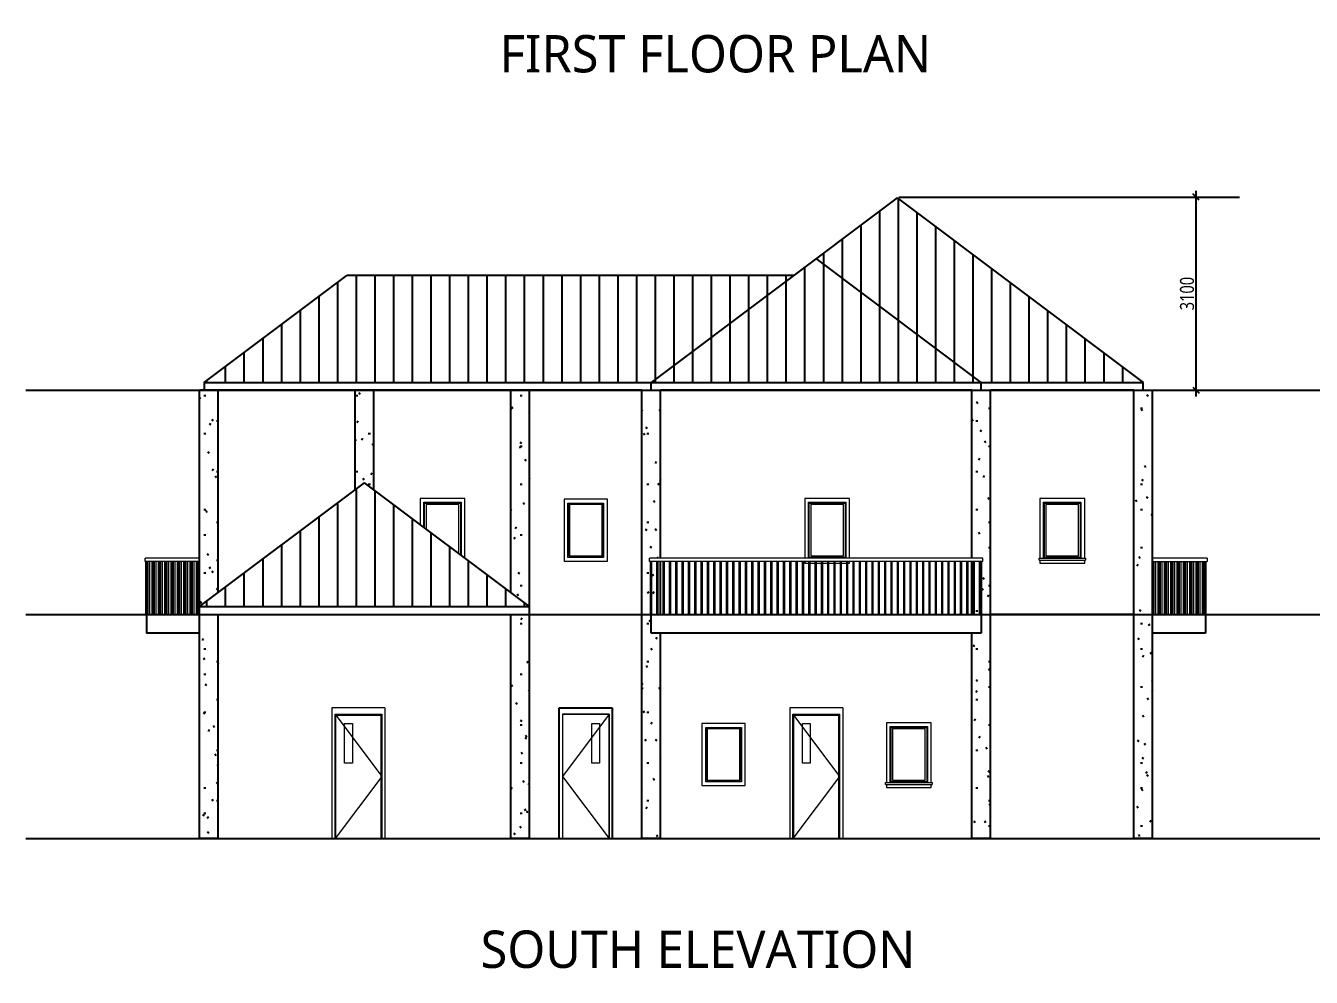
# Model space of a CAD drawing. Header units: millimetres. Extents: x 5566 to 76250, y 4768 to 55588.
# Drawn here: x 33213 to 53850, y 7142 to 22417 of the extents above; entities that cross this region are included whole.
import ezdxf

# ---------------------------------------------------------------- set-up
doc = ezdxf.new("R2010")
doc.units = ezdxf.units.MM
doc.layers.get('0').update_dxf_attribs({"color": 250})
doc.layers.get('Defpoints').update_dxf_attribs({"color": 255})
for name, color, linetype, lineweight in [('A-DOOR', 255, 'Continuous', 15), ('A-DOOR-FRAM', 255, 'Continuous', 18), ('A-FLOR-HRAL', 255, 'Continuous', 9), ('A-GENM', 255, 'Continuous', 9), ('A-GLAZ', 255, 'Continuous', 15)]:
    doc.layers.add(name, color=color, linetype=linetype, lineweight=lineweight)
doc.styles.add('Trebuchet MS_1', font='trebuc.ttf', dxfattribs={"height": 450})
doc.styles.add('Trebuchet MS_4', font='trebuc.ttf', dxfattribs={"width": 0.8, "height": 225})
doc.styles.add('Trebuchet MS_6', font='trebuc.ttf', dxfattribs={"height": 600})
doc.dimstyles.new('Linear_-_2_25mm_Trebuchet_MS', dxfattribs={"dimscale": 304.8, "dimtxt": 231.963954, "dimasz": 0.328084, "dimexe": 0.492126, "dimexo": 0.492126, "dimgap": 0.098425, "dimtad": 1, "dimdec": 0, "dimzin": 0, "dimdsep": 46, "dimtxsty": 'Trebuchet MS_4', "dimblk1": 'OBLIQUE', "dimblk2": 'OBLIQUE', "dimsah": 1, "dimcen": 0.09, "dimdle": 0.328084, "dimazin": 0, "dimtfac": 1, "dimtdec": 4, "dimtix": 1, "dimtmove": 0, "dimatfit": 3, "dimfxl": 1, "dimtvp": 1, "dimtolj": 1, "dimtzin": 0, "dimarcsym": 2})
pattern_1 = [(0, (42775.89, 9367.21), (812.8, 203.2), [33.528, -576.072, 33.528, -576.072, -3251.2]), (0, (42775.89, 9367.21), (812.8, 203.2), [-1219.2, 33.528, -1185.672, 33.528, -576.072, -1422.4]), (0, (42775.89, 9367.21), (812.8, 203.2), [-3048, 33.528, -372.872, 33.528, -982.472]), (120, (43080.69, 9468.81), (-582.3764, 602.3054), [33.528, -576.072, 33.528, -576.072, -3251.2]), (120, (43080.69, 9468.81), (-582.3764, 602.3054), [-1219.2, 33.528, -1185.672, 33.528, -576.072, -1422.4]), (120, (43080.69, 9468.81), (-582.3764, 602.3054), [-3048, 33.528, -372.872, 33.528, -982.472]), (240, (43182.29, 9875.21), (-230.4236, -805.5054), [33.528, -576.072, 33.528, -576.072, -3251.2]), (240, (43182.29, 9875.21), (-230.4236, -805.5054), [-1219.2, 33.528, -1185.672, 33.528, -576.072, -1422.4]), (240, (43182.29, 9875.21), (-230.4236, -805.5054), [-3048, 33.528, -372.872, 33.528, -982.472])]

# ---------------------------------------------------------------- blocks, each defined once
blk = doc.blocks.new('M_Door-Passage-Single-Vision_Lite - 750 x 2000mm-1696654-South - Architectural')
at = {"layer": 'A-DOOR'}
for p, q in [((4006, 2000), (4756, 1000)), ((4158, 1848), (4285, 1848)), ((4158, 1213), (4158, 1848)), ((4285, 1848), (4285, 1213)), ((4285, 1213), (4158, 1213)), ((4756, 1000), (4006, 0)), ((4021, 0), (4740, 0))]:
    blk.add_line(p, q, dxfattribs=at)
at = {"layer": 'A-DOOR-FRAM'}
for p, q in [((4806, 2100), (3956, 2100)), ((3956, 2100), (3956, 0)), ((4806, 2100), (4806, 0)), ((4006, 2000), (4756, 2000)), ((4006, 0), (4006, 2000)), ((4021, 1984), (4740, 1984)), ((4021, 0), (4021, 1984)), ((4740, 1984), (4740, 0)), ((4756, 2000), (4756, 0)), ((3956, 0), (4006, 0)), ((4006, 0), (4021, 0)), ((4756, 0), (4740, 0)), ((4806, 0), (4756, 0))]:
    blk.add_line(p, q, dxfattribs=at)
blk = doc.blocks.new('M_Window-Fixed - 600 x 900mm-1696655-South - Architectural')
at = {"layer": 'A-GLAZ'}
for p, q in [((2625, 1768), (3161, 1768)), ((2625, 932), (2625, 1768)), ((2631, 1762), (2631, 938)), ((3155, 1762), (2631, 1762)), ((3155, 938), (3155, 1762)), ((3161, 1768), (3161, 932)), ((3161, 932), (2625, 932)), ((2631, 938), (3155, 938))]:
    blk.add_line(p, q, dxfattribs=at)
blk = doc.blocks.new('M_Trim-Window-Interior-Flat - Picture Frame-1691733-South - Architectural')
at = {"layer": 'A-GENM'}
for p, q in [((3240, 1847), (2546, 1847)), ((2546, 1847), (2546, 853)), ((2606, 913), (2606, 1787)), ((2606, 1787), (3180, 1787)), ((3180, 1787), (3180, 913)), ((3240, 853), (3240, 1847)), ((2546, 853), (3240, 853)), ((3180, 913), (2606, 913))]:
    blk.add_line(p, q, dxfattribs=at)
blk = doc.blocks.new('M_Window-Fixed - 600 x 900mm-V1-South - Architectural')
at = {"layer": 'A-GLAZ'}
for p, q in [((5568, 1800), (6168, 1800)), ((5568, 900), (5568, 1800)), ((5581, 913), (5581, 1787)), ((5581, 1787), (6155, 1787)), ((6130, 1762), (5606, 1762)), ((5606, 1762), (5606, 938)), ((6130, 938), (6130, 1762)), ((6155, 1787), (6155, 913)), ((6168, 1800), (6168, 900)), ((6168, 900), (5568, 900)), ((6155, 913), (5581, 913)), ((5606, 938), (6130, 938))]:
    blk.add_line(p, q, dxfattribs=at)
blk = doc.blocks.new('M_Trim-Window-Exterior-Flat - with Sill-1691732-South - Architectural')
at = {"layer": 'A-GENM'}
for p, q in [((5508, 1860), (5508, 900)), ((6228, 1860), (5508, 1860)), ((6228, 900), (6228, 1860)), ((5568, 900), (5568, 1800)), ((5568, 1800), (6168, 1800)), ((6168, 1800), (6168, 900)), ((5495, 898), (5495, 900)), ((5495, 900), (6241, 900)), ((5495, 870), (5495, 898)), ((6241, 898), (5495, 898)), ((5495, 870), (6241, 870)), ((5508, 900), (5568, 900)), ((5508, 870), (5508, 820)), ((6168, 900), (6228, 900)), ((6228, 820), (6228, 870)), ((6241, 900), (6241, 898)), ((6241, 898), (6241, 870)), ((5508, 820), (6228, 820))]:
    blk.add_line(p, q, dxfattribs=at)
blk = doc.blocks.new('M_Door-Passage-Single-Vision_Lite - 750 x 2000mm-V2-South - Architectural')
at = {"layer": 'A-DOOR'}
for p, q in [((1056, 2000), (306, 2000)), ((306, 2000), (306, 0)), ((1056, 2000), (306, 1000)), ((1056, 0), (1056, 2000)), ((776, 1213), (776, 1848)), ((776, 1848), (903, 1848)), ((903, 1848), (903, 1213)), ((903, 1213), (776, 1213)), ((306, 1000), (1056, 0)), ((306, 0), (1056, 0))]:
    blk.add_line(p, q, dxfattribs=at)
at = {"layer": 'A-DOOR-FRAM'}
for p, q in [((306, 2000), (306, 0)), ((306, 2000), (1056, 2000)), ((1056, 2000), (1056, 0)), ((306, 0), (256, 0)), ((1056, 0), (1106, 0))]:
    blk.add_line(p, q, dxfattribs=at)
blk = doc.blocks.new('M_Window-Fixed - 600 x 900mm-V3-South - Architectural')
at = {"layer": 'A-GLAZ'}
for p, q in [((4256, 5400), (4856, 5400)), ((4256, 4500), (4256, 5400)), ((4268, 4513), (4268, 5387)), ((4268, 5387), (4843, 5387)), ((4843, 5387), (4843, 4513)), ((4856, 5400), (4856, 4500)), ((4817, 5362), (4294, 5362)), ((4294, 5362), (4294, 4538)), ((4817, 4538), (4817, 5362)), ((4843, 4513), (4268, 4513)), ((4294, 4538), (4817, 4538))]:
    blk.add_line(p, q, dxfattribs=at)
blk = doc.blocks.new('M_Trim-Window-Exterior-Flat - with Sill-V4-South - Architectural')
at = {"layer": 'A-GENM'}
for p, q in [((4196, 5460), (4196, 4500)), ((4916, 5460), (4196, 5460)), ((4256, 4500), (4256, 5400)), ((4256, 5400), (4856, 5400)), ((4856, 5400), (4856, 4500)), ((4916, 4500), (4916, 5460)), ((4196, 4450), (4196, 4420)), ((4196, 4420), (4261, 4420)), ((4281, 4420), (4362, 4420)), ((4382, 4420), (4464, 4420)), ((4484, 4420), (4565, 4420)), ((4585, 4420), (4667, 4420)), ((4687, 4420), (4769, 4420)), ((4789, 4420), (4870, 4420)), ((4890, 4420), (4916, 4420)), ((4916, 4420), (4916, 4450))]:
    blk.add_line(p, q, dxfattribs=at)
blk = doc.blocks.new('M_Window-Fixed - 600 x 900mm-V5-South - Architectural')
at = {"layer": 'A-GLAZ'}
for p, q in [((-1919, 5400), (-1319, 5400)), ((-1919, 5000), (-1919, 5400)), ((-1907, 4990), (-1907, 5387)), ((-1907, 5387), (-1332, 5387)), ((-1332, 5387), (-1332, 4560)), ((-1319, 5400), (-1319, 4550)), ((-1358, 5362), (-1881, 5362)), ((-1881, 5362), (-1881, 4971)), ((-1358, 4579), (-1358, 5362))]:
    blk.add_line(p, q, dxfattribs=at)
blk = doc.blocks.new('M_Trim-Window-Exterior-Flat - with Sill-V6-South - Architectural')
at = {"layer": 'A-GENM'}
for p, q in [((-1979, 5460), (-1979, 5045)), ((-1259, 5460), (-1979, 5460)), ((-1919, 5000), (-1919, 5400)), ((-1919, 5400), (-1319, 5400)), ((-1319, 5400), (-1319, 4550)), ((-1259, 4505), (-1259, 5460)), ((-1253, 4500), (-1247, 4500)), ((-1247, 4498), (-1250, 4498)), ((-1247, 4500), (-1247, 4498)), ((-1247, 4498), (-1247, 4495))]:
    blk.add_line(p, q, dxfattribs=at)
blk = doc.blocks.new('Railing - 20mm-1708141-South - Architectural')
at = {"layer": 'A-FLOR-HRAL'}
for p, q in [((7004, 3600), (7004, 4450)), ((7024, 3600), (7024, 4450)), ((7004, 3600), (7024, 3600))]:
    blk.add_line(p, q, dxfattribs=at)
blk = doc.blocks.new('Railing - 20mm-V7-South - Architectural')
at = {"layer": 'A-FLOR-HRAL'}
for p, q in [((1721, 3600), (1721, 4450)), ((1741, 3600), (1741, 4450)), ((1721, 3600), (1741, 3600))]:
    blk.add_line(p, q, dxfattribs=at)
blk = doc.blocks.new('Railing - Railing-1708273-South - Architectural')
for name, p in [('Railing - 20mm-V7-South - Architectural', (0, 0)), ('Railing - 20mm-1708141-South - Architectural', (-5181.6, 0)), ('Railing - 20mm-1708141-South - Architectural', (-5080, 0)), ('Railing - 20mm-1708141-South - Architectural', (-4978.4, 0)), ('Railing - 20mm-1708141-South - Architectural', (-4876.8, 0)), ('Railing - 20mm-1708141-South - Architectural', (-4775.2, 0)), ('Railing - 20mm-1708141-South - Architectural', (-4673.6, 0)), ('Railing - 20mm-1708141-South - Architectural', (-4572, 0)), ('Railing - 20mm-1708141-South - Architectural', (-4470.4, 0)), ('Railing - 20mm-1708141-South - Architectural', (-4368.8, 0)), ('Railing - 20mm-1708141-South - Architectural', (-4267.2, 0)), ('Railing - 20mm-1708141-South - Architectural', (-4165.6, 0)), ('Railing - 20mm-1708141-South - Architectural', (-4064, 0)), ('Railing - 20mm-1708141-South - Architectural', (-3962.4, 0)), ('Railing - 20mm-1708141-South - Architectural', (-3860.8, 0)), ('Railing - 20mm-1708141-South - Architectural', (-3759.2, 0)), ('Railing - 20mm-1708141-South - Architectural', (-3657.6, 0)), ('Railing - 20mm-1708141-South - Architectural', (-3556, 0)), ('Railing - 20mm-1708141-South - Architectural', (-3454.4, 0)), ('Railing - 20mm-1708141-South - Architectural', (-3352.8, 0)), ('Railing - 20mm-1708141-South - Architectural', (-3251.2, 0)), ('Railing - 20mm-1708141-South - Architectural', (-3149.6, 0)), ('Railing - 20mm-1708141-South - Architectural', (-3048, 0)), ('Railing - 20mm-1708141-South - Architectural', (-2946.4, 0)), ('Railing - 20mm-1708141-South - Architectural', (-2844.8, 0)), ('Railing - 20mm-1708141-South - Architectural', (-2743.2, 0)), ('Railing - 20mm-1708141-South - Architectural', (-2641.6, 0)), ('Railing - 20mm-1708141-South - Architectural', (-2540, 0)), ('Railing - 20mm-1708141-South - Architectural', (-2438.4, 0)), ('Railing - 20mm-1708141-South - Architectural', (-2336.8, 0)), ('Railing - 20mm-1708141-South - Architectural', (-2235.2, 0)), ('Railing - 20mm-1708141-South - Architectural', (-2133.6, 0)), ('Railing - 20mm-1708141-South - Architectural', (-2032, 0)), ('Railing - 20mm-1708141-South - Architectural', (-1930.4, 0)), ('Railing - 20mm-1708141-South - Architectural', (-1828.8, 0)), ('Railing - 20mm-1708141-South - Architectural', (-1727.2, 0)), ('Railing - 20mm-1708141-South - Architectural', (-1625.6, 0)), ('Railing - 20mm-1708141-South - Architectural', (-1524, 0)), ('Railing - 20mm-1708141-South - Architectural', (-1422.4, 0)), ('Railing - 20mm-1708141-South - Architectural', (-1320.8, 0)), ('Railing - 20mm-1708141-South - Architectural', (-1219.2, 0)), ('Railing - 20mm-1708141-South - Architectural', (-1117.6, 0)), ('Railing - 20mm-1708141-South - Architectural', (-1016, 0)), ('Railing - 20mm-1708141-South - Architectural', (-914.4, 0)), ('Railing - 20mm-1708141-South - Architectural', (-812.8, 0)), ('Railing - 20mm-1708141-South - Architectural', (-711.2, 0)), ('Railing - 20mm-1708141-South - Architectural', (-609.6, 0)), ('Railing - 20mm-1708141-South - Architectural', (-508, 0)), ('Railing - 20mm-1708141-South - Architectural', (-406.4, 0)), ('Railing - 20mm-1708141-South - Architectural', (-304.8, 0)), ('Railing - 20mm-1708141-South - Architectural', (-203.2, 0)), ('Railing - 20mm-1708141-South - Architectural', (-101.6, 0)), ('Railing - 20mm-1708141-South - Architectural', (0, 0)), ('Railing - 20mm-1708141-South - Architectural', (16.8, 0))]:
    blk.add_blockref(name, p)
blk = doc.blocks.new('Top Rail Type - Top Rail_Internal_-1708427-South - Architectural')
at = {"layer": 'A-FLOR-HRAL'}
for p, q in [((1706, 4450), (1706, 4500)), ((7056, 4500), (1706, 4500)), ((7056, 4450), (1706, 4450)), ((7056, 4450), (7056, 4500))]:
    blk.add_line(p, q, dxfattribs=at)
blk = doc.blocks.new('Railing - 20mm-V8-South - Architectural')
at = {"layer": 'A-FLOR-HRAL'}
for p, q in [((-6342, 3600), (-6342, 4450)), ((-6322, 4450), (-6322, 3600))]:
    blk.add_line(p, q, dxfattribs=at)
blk = doc.blocks.new('Railing - 20mm-V9-South - Architectural')
at = {"layer": 'A-FLOR-HRAL'}
blk.add_line((-5539, 3600), (-5539, 4450), dxfattribs=at)
blk = doc.blocks.new('Railing - Railing-1708547-South - Architectural')
for name, p in [('Railing - 20mm-V7-South - Architectural', (-8100, 0)), ('Railing - 20mm-V8-South - Architectural', (0, 0)), ('Railing - 20mm-1708141-South - Architectural', (-13281.6, 0)), ('Railing - 20mm-V8-South - Architectural', (101.6, 0)), ('Railing - 20mm-1708141-South - Architectural', (-13180, 0)), ('Railing - 20mm-V8-South - Architectural', (203.2, 0)), ('Railing - 20mm-1708141-South - Architectural', (-13078.4, 0)), ('Railing - 20mm-V8-South - Architectural', (304.8, 0)), ('Railing - 20mm-1708141-South - Architectural', (-12976.8, 0)), ('Railing - 20mm-V8-South - Architectural', (406.4, 0)), ('Railing - 20mm-1708141-South - Architectural', (-12875.2, 0)), ('Railing - 20mm-V8-South - Architectural', (508, 0)), ('Railing - 20mm-1708141-South - Architectural', (-12773.6, 0)), ('Railing - 20mm-V8-South - Architectural', (609.6, 0)), ('Railing - 20mm-1708141-South - Architectural', (-12672, 0)), ('Railing - 20mm-V8-South - Architectural', (711.2, 0)), ('Railing - 20mm-1708141-South - Architectural', (-12570.4, 0)), ('Railing - 20mm-V9-South - Architectural', (0, 0))]:
    blk.add_blockref(name, p)
blk = doc.blocks.new('Top Rail Type - Top Rail_Internal_-1708701-South - Architectural')
at = {"layer": 'A-FLOR-HRAL'}
for p, q in [((-6394, 4450), (-6394, 4500)), ((-5519, 4500), (-6394, 4500)), ((-5519, 4450), (-6394, 4450))]:
    blk.add_line(p, q, dxfattribs=at)
blk = doc.blocks.new('Railing - 20mm-V10-South - Architectural')
at = {"layer": 'A-FLOR-HRAL'}
for p, q in [((10583, 3600), (10583, 4450)), ((10603, 3600), (10603, 4450))]:
    blk.add_line(p, q, dxfattribs=at)
blk = doc.blocks.new('Railing - Railing-1708716-South - Architectural')
for p in [(-711.2, 0), (-609.6, 0), (-508, 0), (-406.4, 0), (-304.8, 0), (-203.2, 0), (-101.6, 0), (0, 0)]:
    blk.add_blockref('Railing - 20mm-V10-South - Architectural', p)
blk = doc.blocks.new('Railing - 20mm-V11-South - Architectural')
at = {"layer": 'A-FLOR-HRAL'}
for p, q in [((9808, 3600), (9808, 4450)), ((9828, 4450), (9828, 3600)), ((9808, 3600), (9828, 3600))]:
    blk.add_line(p, q, dxfattribs=at)
blk = doc.blocks.new('Railing - 20mm-V12-South - Architectural')
at = {"layer": 'A-FLOR-HRAL'}
blk.add_line((10610, 3600), (10610, 4450), dxfattribs=at)
blk = doc.blocks.new('Railing - 20mm-V13-South - Architectural')
at = {"layer": 'A-FLOR-HRAL'}
for p in [(9800, 4450), (9781, 3600)]:
    blk.add_line(p, (9800, 3600), dxfattribs=at)
blk = doc.blocks.new('Railing - Railing-1714159-South - Architectural')
for name, p in [('Railing - 20mm-V13-South - Architectural', (0, 0)), ('Railing - 20mm-V11-South - Architectural', (0, 0)), ('Railing - 20mm-V12-South - Architectural', (-711.2, 0)), ('Railing - 20mm-V11-South - Architectural', (101.6, 0)), ('Railing - 20mm-V12-South - Architectural', (-609.6, 0)), ('Railing - 20mm-V11-South - Architectural', (203.2, 0)), ('Railing - 20mm-V12-South - Architectural', (-508, 0)), ('Railing - 20mm-V11-South - Architectural', (304.8, 0)), ('Railing - 20mm-V12-South - Architectural', (-406.4, 0)), ('Railing - 20mm-V11-South - Architectural', (406.4, 0)), ('Railing - 20mm-V12-South - Architectural', (-304.8, 0)), ('Railing - 20mm-V11-South - Architectural', (508, 0)), ('Railing - 20mm-V12-South - Architectural', (-203.2, 0)), ('Railing - 20mm-V11-South - Architectural', (609.6, 0)), ('Railing - 20mm-V12-South - Architectural', (-101.6, 0)), ('Railing - 20mm-V11-South - Architectural', (711.2, 0)), ('Railing - 20mm-V12-South - Architectural', (0, 0)), ('Railing - 20mm-V7-South - Architectural', (8900, 0))]:
    blk.add_blockref(name, p)
blk = doc.blocks.new('Top Rail Type - Top Rail_Internal_-1714324-South - Architectural')
at = {"layer": 'A-FLOR-HRAL'}
for p, q in [((10656, 4500), (9781, 4500)), ((9781, 4450), (10656, 4450)), ((10656, 4500), (10656, 4450))]:
    blk.add_line(p, q, dxfattribs=at)
blk = doc.blocks.new('_Oblique')
at = {"color": 0, "linetype": 'ByBlock', "lineweight": -2}
blk.add_line((-0.5, -0.5), (0.5, 0.5), dxfattribs=at)
blk = doc.blocks.new('*D460')
at = {"color": 0, "lineweight": -2, "transparency": 16777216}
for p, q in [((52000, 16467), (52000, 19767)), ((52150, 19667), (52150, 19667)), ((52150, 16567), (52150, 16567))]:
    blk.add_line(p, q, dxfattribs=at)
at = {"layer": 'Defpoints', "color": 0, "transparency": 16777216}
for p in [(52000, 19667), (52000, 19667), (52000, 16567)]:
    blk.add_point(p, dxfattribs=at)
at = {"color": 0, "lineweight": -2, "transparency": 16777216, "xscale": 100, "yscale": 100, "zscale": 100}
for p, rotation in [((52000, 19667), 90), ((52000, 16567), 270)]:
    blk.add_blockref('_Oblique', p, dxfattribs=dict(at, rotation=rotation))
at = {"color": 0, "transparency": 16777216, "insert": (51856, 18117), "char_height": 225, "attachment_point": 5, "rotation": 90, "style": 'Trebuchet MS_4'}
blk.add_mtext('\\A1;3100', dxfattribs=at)

msp = doc.modelspace()

# ---------------------------------------------------------------- hatches: boundary and pattern name
at = {"true_color": 0x000000}
h = msp.add_hatch(dxfattribs=at)
h.set_pattern_fill('FP_4', color=18, style=0, pattern_type=2)
h.set_pattern_definition([(90, (41522.42, 16348.44), (-300, 2e-14), [])])
h.paths.add_polyline_path([(48660.90208, 16692.21439), (51152.92292, 16692.21439), (47202.92292, 19654.71439), (45902.92292, 18679.71439), (48552.92292, 16692.21439)])
h = msp.add_hatch(dxfattribs=at)
h.set_pattern_fill('FP_3', color=18, style=0, pattern_type=2)
h.set_pattern_definition([(90, (41522.42, 17788.44), (-300, 2e-14), [])])
h.paths.add_polyline_path([(48552.92292, 16692.21439), (45902.92292, 18679.71439), (43252.92292, 16692.21439), (47953.90629, 16692.21439)])
h = msp.add_hatch(dxfattribs=at)
h.set_pattern_fill('FP_2', color=18, style=0, pattern_type=2)
h.set_pattern_definition([(90, (41522.42, 14128.44), (-300, 2e-14), [])])
h.paths.add_polyline_path([(43252.92292, 16692.21439), (45540.42292, 18407.83939), (38365.42292, 18407.83939), (36077.92292, 16692.21439), (41590.94417, 16692.21439)])
h = msp.add_hatch(dxfattribs=at)
h.set_pattern_fill('FP_1', color=18, style=0, pattern_type=2)
h.set_pattern_definition(pattern_1)
h.paths.add_polyline_path([(36002.92292, 13092.21439), (36302.92292, 13317.21439), (36302.92292, 16567.21439), (36002.92292, 16567.21439), (36002.92292, 13102.48044)])
h = msp.add_hatch(dxfattribs=at)
h.set_pattern_fill('FP_1', color=18, style=0, pattern_type=2)
h.set_pattern_definition(pattern_1)
h.paths.add_polyline_path([(38802.92292, 14967.21439), (38802.92292, 16567.21439), (38502.92292, 16567.21439), (38502.92292, 14967.21439), (38652.92292, 15079.71439), (38762.96101, 14997.18582)])
h = msp.add_hatch(dxfattribs=at)
h.set_pattern_fill('FP_1', color=18, style=0, pattern_type=2)
h.set_pattern_definition(pattern_1)
h.paths.add_polyline_path([(41302.92292, 13092.21439), (41302.92292, 16567.21439), (41002.92292, 16567.21439), (41002.92292, 13317.21439), (41237.44628, 13141.32187)])
h = msp.add_hatch(dxfattribs=at)
h.set_pattern_fill('FP_1', color=18, style=0, pattern_type=2)
h.set_pattern_definition(pattern_1)
h.paths.add_polyline_path([(43402.92292, 9367.21439), (43402.92292, 12667.21439), (43252.92292, 12667.21439), (43252.92292, 12967.21439), (43242.92292, 12967.21439), (43242.92292, 13817.21439), (43227.92292, 13817.21439), (43227.92292, 13867.21439), (43402.92292, 13867.21439), (43402.92292, 16567.21439), (43102.92292, 16567.21439), (43102.92292, 9367.21439)])
h.paths.add_polyline_path([(43262.92292, 12967.21439), (43344.52292, 12967.21439), (43344.52292, 13817.21439), (43262.92292, 13817.21439), (43262.92292, 13102.48044)])
h.paths.add_polyline_path([(43364.52292, 12967.21439), (43402.92292, 12967.21439), (43402.92292, 13817.21439), (43364.52292, 13817.21439), (43364.52292, 12990.28834)])
h = msp.add_hatch(dxfattribs=at)
h.set_pattern_fill('FP_1', color=18, style=0, pattern_type=2)
h.set_pattern_definition(pattern_1)
h.paths.add_polyline_path([(48702.92292, 9367.21439), (48702.92292, 16567.21439), (48402.92292, 16567.21439), (48402.92292, 13867.21439), (48577.92292, 13867.21439), (48577.92292, 13817.21439), (48562.92292, 13817.21439), (48562.92292, 12967.21439), (48552.92292, 12967.21439), (48552.92292, 12667.21439), (48402.92292, 12667.21439), (48402.92292, 9367.21439)])
h.paths.add_polyline_path([(48424.52292, 12967.21439), (48424.52292, 13817.21439), (48402.92292, 13817.21439), (48402.92292, 12967.21439)])
h.paths.add_polyline_path([(48444.52292, 12967.21439), (48526.12292, 12967.21439), (48526.12292, 13817.21439), (48444.52292, 13817.21439), (48444.52292, 12990.28834)])
h = msp.add_hatch(dxfattribs=at)
h.set_pattern_fill('FP_1', color=18, style=0, pattern_type=2)
h.set_pattern_definition(pattern_1)
h.paths.add_polyline_path([(51302.92292, 9367.21439), (51302.92292, 16567.21439), (51002.92292, 16567.21439), (51002.92292, 9367.21439), (51135.38734, 9367.21439)])
h = msp.add_hatch(dxfattribs=at)
h.set_pattern_fill('FP_5', color=18, style=0, pattern_type=2)
h.set_pattern_definition([(90, (41522.42, 14260.44), (-300, 2e-14), [])])
h.paths.add_polyline_path([(36002.92292, 13092.21439), (41302.92292, 13092.21439), (38652.92292, 15079.71439), (36016.61097, 13102.48044)])
h = msp.add_hatch(dxfattribs=at)
h.set_pattern_fill('FP_1', color=18, style=0, pattern_type=2)
h.set_pattern_definition(pattern_1)
h.paths.add_polyline_path([(36288.47574, 9367.21439), (36302.92292, 9367.21439), (36302.92292, 12967.21439), (36002.92292, 12967.21439), (36002.92292, 9367.21439)])
h = msp.add_hatch(dxfattribs=at)
h.set_pattern_fill('FP_1', color=18, style=0, pattern_type=2)
h.set_pattern_definition(pattern_1)
h.paths.add_polyline_path([(41302.92292, 9367.21439), (41302.92292, 12967.21439), (41002.92292, 12967.21439), (41002.92292, 9367.21439)])

# ---------------------------------------------------------------- linework, layer by layer
at = {"color": 18, "true_color": 0x000000}
for p, q in [((47202.92292, 19654.71439), (43252.92292, 16692.21439)), ((47202.92292, 19654.71439), (51152.92292, 16692.21439)), ((47227.92292, 19667.21439), (52700, 19667.21439)), ((48552.92292, 16692.21439), (45902.92292, 18679.71439)), ((36077.92292, 16692.21439), (38365.42292, 18407.83939)), ((45540.42292, 18407.83939), (38365.42292, 18407.83939)), ((33213.18698, 16567.21439), (74486.81302, 16567.21439)), ((36002.92292, 13092.21439), (36002.92292, 16567.21439)), ((36002.92292, 16567.21439), (36302.92292, 16567.21439)), ((41306.73835, 16567.21439), (36006.73835, 16567.21439)), ((36077.92292, 16692.21439), (51152.92292, 16692.21439)), ((36077.92292, 16692.21439), (36077.92292, 16567.21439)), ((36302.92292, 13317.21439), (36302.92292, 16567.21439)), ((38502.92292, 14967.21439), (38502.92292, 16567.21439)), ((38502.92292, 16567.21439), (38802.92292, 16567.21439)), ((38802.92292, 14967.21439), (38802.92292, 16567.21439)), ((41002.92292, 13317.21439), (41002.92292, 16567.21439)), ((41002.92292, 16567.21439), (41302.92292, 16567.21439)), ((41302.92292, 13092.21439), (41302.92292, 16567.21439)), ((43102.92292, 16567.21439), (41306.73835, 16567.21439)), ((43102.92292, 9367.21439), (43102.92292, 16567.21439)), ((43102.92292, 16567.21439), (43402.92292, 16567.21439)), ((43252.92292, 16567.21439), (43252.92292, 16692.21439)), ((48402.92292, 16567.21439), (43402.92292, 16567.21439)), ((43402.92292, 13867.21439), (43402.92292, 16567.21439)), ((48402.92292, 13867.21439), (48402.92292, 16567.21439)), ((48402.92292, 16567.21439), (48702.92292, 16567.21439)), ((48552.92292, 16567.21439), (48552.92292, 16692.21439)), ((51002.92292, 16567.21439), (48702.92292, 16567.21439)), ((48702.92292, 9367.21439), (48702.92292, 16567.21439)), ((51002.92292, 9367.21439), (51002.92292, 16567.21439)), ((51002.92292, 16567.21439), (51302.92292, 16567.21439)), ((51152.92292, 16567.21439), (51152.92292, 16692.21439)), ((51302.92292, 9367.21439), (51302.92292, 16567.21439)), ((36002.92292, 13092.21439), (38652.92292, 15079.71439)), ((41302.92292, 13092.21439), (38652.92292, 15079.71439)), ((43402.92292, 12967.21439), (43402.92292, 13817.21439)), ((48402.92292, 12967.21439), (48402.92292, 13817.21439)), ((36002.92292, 13092.21439), (41302.92292, 13092.21439)), ((36002.92292, 12967.21439), (36002.92292, 13092.21439)), ((41302.92292, 12967.21439), (41302.92292, 13092.21439)), ((33213.18698, 12967.21439), (74486.81302, 12967.21439)), ((35152.92292, 12967.21439), (35152.92292, 12667.21439)), ((35162.92292, 12967.21439), (35244.52292, 12967.21439)), ((35264.52292, 12967.21439), (35346.12292, 12967.21439)), ((35366.12292, 12967.21439), (35447.72292, 12967.21439)), ((35467.72292, 12967.21439), (35549.32292, 12967.21439)), ((35569.32292, 12967.21439), (35650.92292, 12967.21439)), ((35670.92292, 12967.21439), (35752.52292, 12967.21439)), ((35772.52292, 12967.21439), (35854.12292, 12967.21439)), ((35874.12292, 12967.21439), (35955.72292, 12967.21439)), ((35975.72292, 12967.21439), (36002.92292, 12967.21439)), ((36002.92292, 9367.21439), (36002.92292, 12967.21439)), ((36002.92292, 12967.21439), (36302.92292, 12967.21439)), ((36002.92292, 12967.21439), (41302.92292, 12967.21439)), ((36302.92292, 9367.21439), (36302.92292, 12967.21439)), ((41002.92292, 9367.21439), (41002.92292, 12967.21439)), ((41002.92292, 12967.21439), (41302.92292, 12967.21439)), ((41302.92292, 12967.21439), (43102.92292, 12967.21439)), ((41302.92292, 9367.21439), (41302.92292, 12967.21439)), ((43252.92292, 12667.21439), (43252.92292, 12967.21439)), ((43262.92292, 12967.21439), (43344.52292, 12967.21439)), ((43364.52292, 12967.21439), (43446.12292, 12967.21439)), ((43466.12292, 12967.21439), (43547.72292, 12967.21439)), ((43567.72292, 12967.21439), (43649.32292, 12967.21439)), ((43669.32292, 12967.21439), (43750.92292, 12967.21439)), ((43770.92292, 12967.21439), (43852.52292, 12967.21439)), ((43872.52292, 12967.21439), (43954.12292, 12967.21439)), ((43974.12292, 12967.21439), (44055.72292, 12967.21439)), ((44075.72292, 12967.21439), (44157.32292, 12967.21439)), ((44177.32292, 12967.21439), (44258.92292, 12967.21439)), ((44278.92292, 12967.21439), (44360.52292, 12967.21439)), ((44380.52292, 12967.21439), (44462.12292, 12967.21439)), ((44482.12292, 12967.21439), (44563.72292, 12967.21439)), ((44583.72292, 12967.21439), (44665.32292, 12967.21439)), ((44685.32292, 12967.21439), (44766.92292, 12967.21439)), ((44786.92292, 12967.21439), (44868.52292, 12967.21439)), ((44888.52292, 12967.21439), (44970.12292, 12967.21439)), ((44990.12292, 12967.21439), (45071.72292, 12967.21439)), ((45091.72292, 12967.21439), (45173.32292, 12967.21439)), ((45193.32292, 12967.21439), (45274.92292, 12967.21439)), ((45294.92292, 12967.21439), (45376.52292, 12967.21439)), ((45396.52292, 12967.21439), (45478.12292, 12967.21439)), ((45498.12292, 12967.21439), (45579.72292, 12967.21439)), ((45599.72292, 12967.21439), (45681.32292, 12967.21439)), ((45701.32292, 12967.21439), (45782.92292, 12967.21439)), ((45802.92292, 12967.21439), (45884.52292, 12967.21439)), ((45904.52292, 12967.21439), (45986.12292, 12967.21439)), ((46006.12292, 12967.21439), (46087.72292, 12967.21439)), ((46107.72292, 12967.21439), (46189.32292, 12967.21439)), ((46209.32292, 12967.21439), (46290.92292, 12967.21439)), ((46310.92292, 12967.21439), (46392.52292, 12967.21439)), ((46412.52292, 12967.21439), (46494.12292, 12967.21439)), ((46514.12292, 12967.21439), (46595.72292, 12967.21439)), ((46615.72292, 12967.21439), (46697.32292, 12967.21439)), ((46717.32292, 12967.21439), (46798.92292, 12967.21439)), ((46818.92292, 12967.21439), (46900.52292, 12967.21439)), ((46920.52292, 12967.21439), (47002.12292, 12967.21439)), ((47022.12292, 12967.21439), (47103.72292, 12967.21439)), ((47123.72292, 12967.21439), (47205.32292, 12967.21439)), ((47225.32292, 12967.21439), (47306.92292, 12967.21439)), ((47326.92292, 12967.21439), (47408.52292, 12967.21439)), ((47428.52292, 12967.21439), (47510.12292, 12967.21439)), ((47530.12292, 12967.21439), (47611.72292, 12967.21439)), ((47631.72292, 12967.21439), (47713.32292, 12967.21439)), ((47733.32292, 12967.21439), (47814.92292, 12967.21439)), ((47834.92292, 12967.21439), (47916.52292, 12967.21439)), ((47936.52292, 12967.21439), (48018.12292, 12967.21439)), ((48038.12292, 12967.21439), (48119.72292, 12967.21439)), ((48139.72292, 12967.21439), (48221.32292, 12967.21439)), ((48241.32292, 12967.21439), (48322.92292, 12967.21439)), ((48342.92292, 12967.21439), (48424.52292, 12967.21439)), ((48444.52292, 12967.21439), (48526.12292, 12967.21439)), ((48552.92292, 12967.21439), (48552.92292, 12667.21439)), ((51002.92292, 12967.21439), (48702.92292, 12967.21439)), ((51322.42292, 12967.21439), (51330.12292, 12967.21439)), ((51350.12292, 12967.21439), (51431.72292, 12967.21439)), ((51451.72292, 12967.21439), (51533.32292, 12967.21439)), ((51553.32292, 12967.21439), (51634.92292, 12967.21439)), ((51654.92292, 12967.21439), (51736.52292, 12967.21439)), ((51756.52292, 12967.21439), (51838.12292, 12967.21439)), ((51858.12292, 12967.21439), (51939.72292, 12967.21439)), ((51959.72292, 12967.21439), (52041.32292, 12967.21439)), ((52061.32292, 12967.21439), (52142.92292, 12967.21439)), ((52152.92292, 12967.21439), (52152.92292, 12667.21439)), ((36002.92292, 12667.21439), (35152.92292, 12667.21439)), ((48552.92292, 12667.21439), (43252.92292, 12667.21439)), ((43402.92292, 9367.21439), (43402.92292, 12667.21439)), ((48402.92292, 9367.21439), (48402.92292, 12667.21439)), ((52152.92292, 12667.21439), (51302.92292, 12667.21439)), ((41777.92292, 9367.21439), (41777.92292, 11467.21439)), ((41777.92292, 11467.21439), (42627.92292, 11467.21439)), ((42627.92292, 11467.21439), (42627.92292, 9367.21439)), ((33213.18698, 9367.21439), (74486.81302, 9367.21439)), ((36302.92292, 9367.21439), (36002.92292, 9367.21439)), ((36302.92292, 9367.21439), (38127.92292, 9367.21439)), ((38977.92292, 9367.21439), (41002.92292, 9367.21439)), ((41302.92292, 9367.21439), (41002.92292, 9367.21439)), ((41302.92292, 9367.21439), (41777.92292, 9367.21439)), ((42627.92292, 9367.21439), (43102.92292, 9367.21439)), ((43402.92292, 9367.21439), (43102.92292, 9367.21439)), ((43402.92292, 9367.21439), (45477.92292, 9367.21439)), ((46327.92292, 9367.21439), (48402.92292, 9367.21439)), ((48702.92292, 9367.21439), (48402.92292, 9367.21439)), ((48702.92292, 9367.21439), (51002.92292, 9367.21439)), ((51302.92292, 9367.21439), (51002.92292, 9367.21439))]:
    msp.add_line(p, q, dxfattribs=at)

# ---------------------------------------------------------------- block references
for name, p in [('M_Trim-Window-Exterior-Flat - with Sill-V6-South - Architectural', (41522.41759, 9367.21439)), ('M_Window-Fixed - 600 x 900mm-V5-South - Architectural', (41522.41759, 9367.21439)), ('M_Trim-Window-Interior-Flat - Picture Frame-1691733-South - Architectural', (39309.91759, 12967.21439)), ('M_Window-Fixed - 600 x 900mm-1696655-South - Architectural', (39309.91759, 12967.21439)), ('M_Trim-Window-Exterior-Flat - with Sill-V4-South - Architectural', (41522.41759, 9367.21439)), ('M_Window-Fixed - 600 x 900mm-V3-South - Architectural', (41522.41759, 9367.21439)), ('M_Trim-Window-Exterior-Flat - with Sill-1691732-South - Architectural', (43984.91759, 12967.21439)), ('M_Window-Fixed - 600 x 900mm-V1-South - Architectural', (43984.91759, 12967.21439)), ('Top Rail Type - Top Rail_Internal_-1708701-South - Architectural', (41522.41759, 9367.21439)), ('Top Rail Type - Top Rail_Internal_-1708427-South - Architectural', (41522.41759, 9367.21439)), ('Top Rail Type - Top Rail_Internal_-1714324-South - Architectural', (41522.41759, 9367.21439)), ('Railing - Railing-1708547-South - Architectural', (41522.41759, 9367.21439)), ('Railing - Railing-1708273-South - Architectural', (41522.41759, 9367.21439)), ('Railing - Railing-1714159-South - Architectural', (41522.41759, 9367.21439)), ('Railing - Railing-1708716-South - Architectural', (41522.41759, 9367.21439)), ('M_Door-Passage-Single-Vision_Lite - 750 x 2000mm-1696654-South - Architectural', (34172.41759, 9367.21439)), ('M_Door-Passage-Single-Vision_Lite - 750 x 2000mm-V2-South - Architectural', (41522.41759, 9367.21439)), ('M_Door-Passage-Single-Vision_Lite - 750 x 2000mm-1696654-South - Architectural', (41522.41759, 9367.21439)), ('M_Trim-Window-Interior-Flat - Picture Frame-1691733-South - Architectural', (41522.41759, 9367.21439)), ('M_Trim-Window-Exterior-Flat - with Sill-1691732-South - Architectural', (41522.41759, 9367.21439)), ('M_Window-Fixed - 600 x 900mm-V1-South - Architectural', (41522.41759, 9367.21439)), ('M_Window-Fixed - 600 x 900mm-1696655-South - Architectural', (41522.41759, 9367.21439))]:
    msp.add_blockref(name, p, dxfattribs=at)

# ---------------------------------------------------------------- texts
at = {"color": 18, "true_color": 0x000000, "char_height": 600, "attachment_point": 1, "bg_fill": 3, "box_fill_scale": 1.25, "bg_fill_color": 256, "bg_fill_true_color": 13158600, "bg_fill_transparency": 0}
for s, insert, width, style in [('FIRST FLOOR PLAN', (40821.74867, 22266.7324), 8537.971875, 'Trebuchet MS_6'), ('SOUTH ELEVATION', (40514.96717, 7891.999), 8497.8875, 'Trebuchet MS_1')]:
    msp.add_mtext(s, dxfattribs=dict(at, insert=insert, width=width, style=style))

# ---------------------------------------------------------------- dimensions: what is measured, and where the dimension line sits
at = {"color": 18, "true_color": 0x000000}
dim = msp.add_linear_dim(base=(52000, 19667.21439), p1=(52000, 16567.21439), p2=(52000, 19667.21439), angle=90, dimstyle='Linear_-_2_25mm_Trebuchet_MS', override={"dimpost": '<>'}, dxfattribs=at)
dim.commit()
dim.dimension.update_dxf_attribs({"geometry": '*D460', "text_midpoint": (51855.5303, 18117.21439)})

doc.saveas('drawing.dxf')
